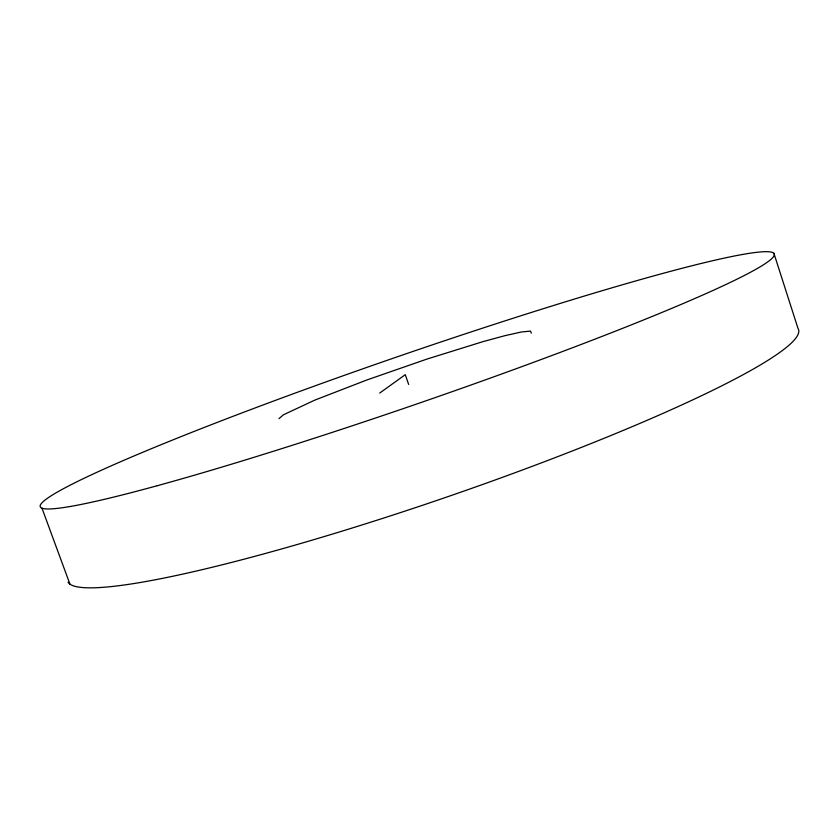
<?xml version="1.0" encoding="UTF-8"?>
<svg xmlns="http://www.w3.org/2000/svg" width="840" height="840" viewBox="0 0 840 840"><rect width="100%" height="100%" fill="white"/><g stroke="black" fill="none" stroke-linecap="round" stroke-linejoin="round"><path stroke-width="1.26" d="M278.975 418.635L283.479 414.771L314.758 400.144L366.723 380.026L427.014 359.058L482.8 341.691L504.998 335.654L521.346 332L530.492 331.096L531.342 333.175M379.701 393.057L405.279 374.682L408.649 384.457M42 508.242L69.93 584.125M773.913 253.312L798 328.398A386.536 43.901 -19 0 1 457.223 493.416A386.536 43.901 -19 0 1 68.082 582.246M157.227 485.719A388.217 25.473 -19 0 0 765.093 263.718A388.217 25.473 -19 0 0 299.344 391.556A388.217 25.473 -19 0 0 157.227 485.719"/></g></svg>
